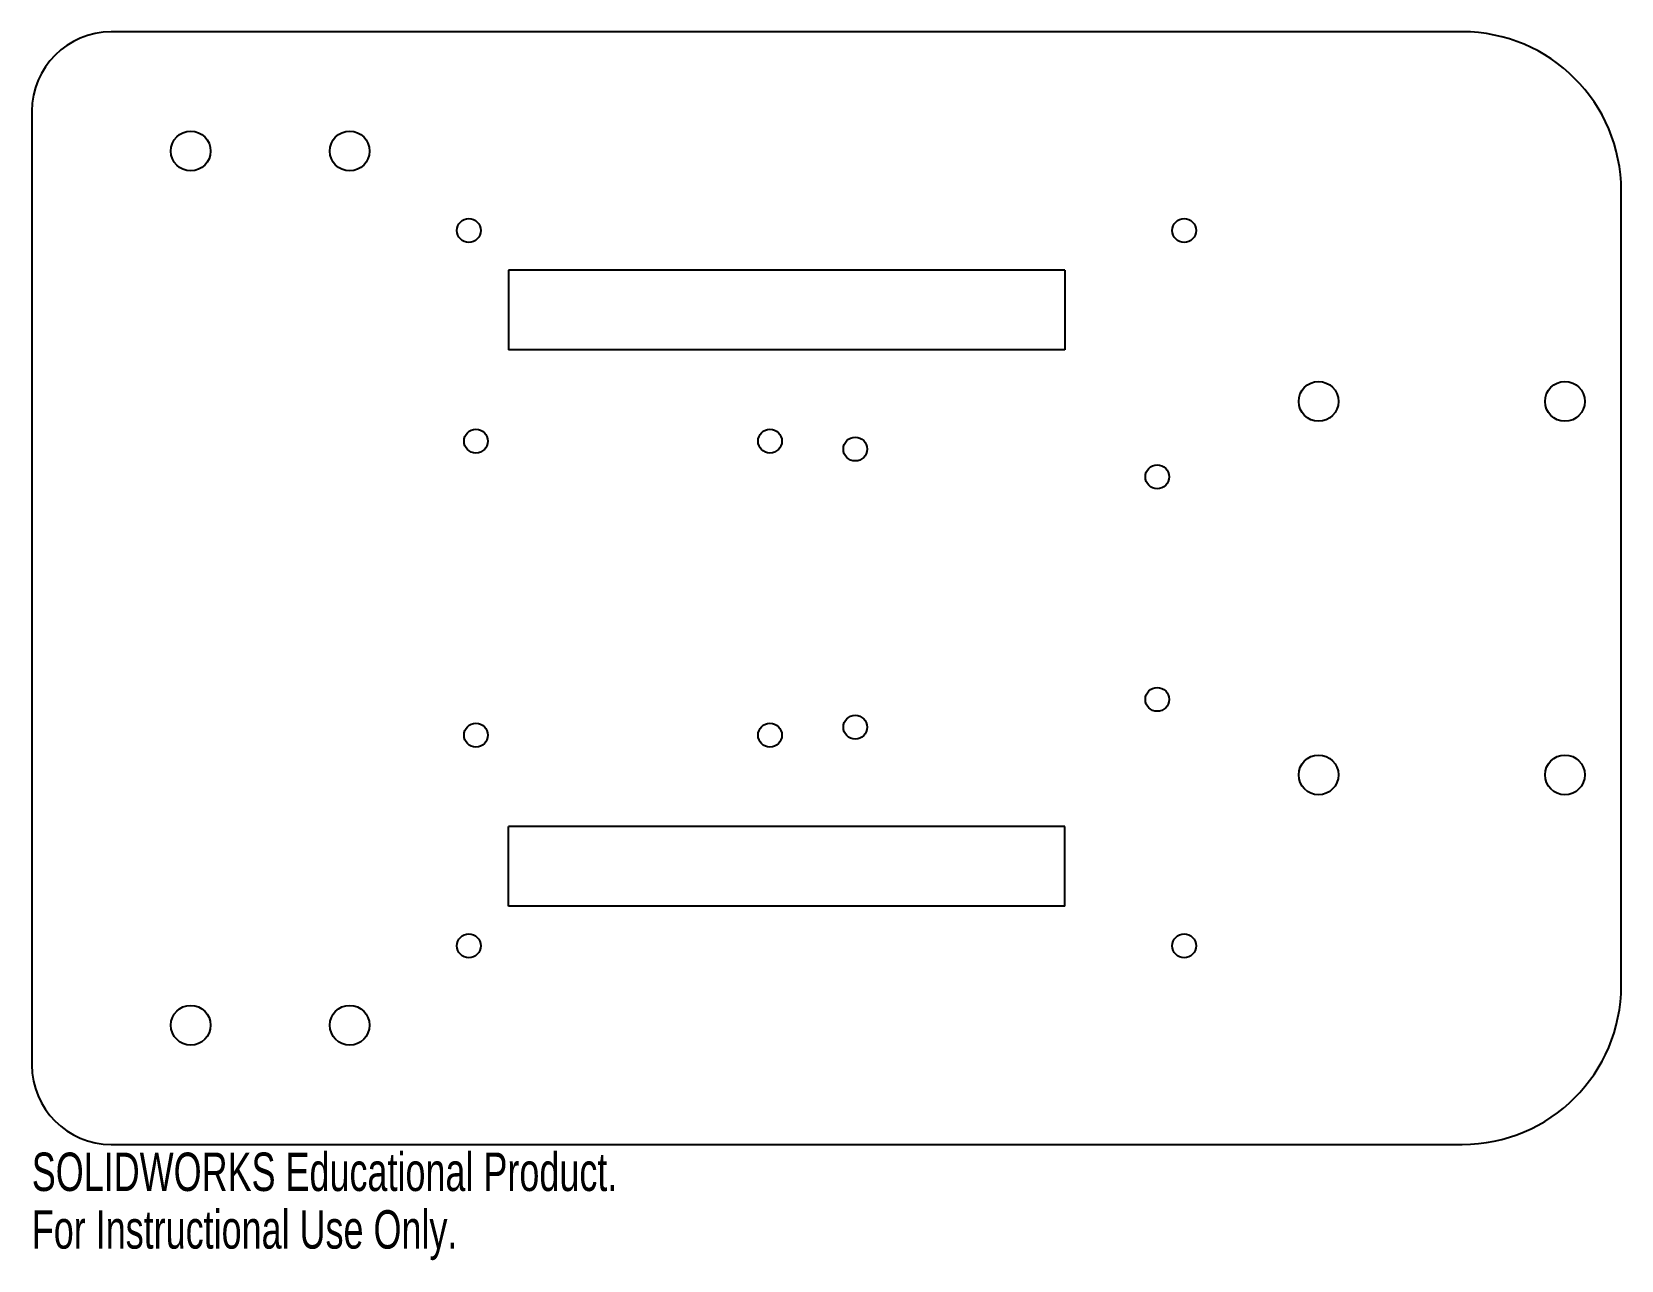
# Model space of a CAD drawing. Header units: millimetres. Extents: x -100 to 100, y -85 to 70.
import ezdxf

# ---------------------------------------------------------------- set-up
doc = ezdxf.new("R2010")
doc.units = ezdxf.units.MM
doc.styles.add('SLDTEXTSTYLE0', font='TXT', dxfattribs={"width": 0.7})

msp = doc.modelspace()

# ---------------------------------------------------------------- linework, layer by layer
at = {"color": 7, "linetype": 'Continuous', "lineweight": 25}
for p, q in [((80, 70), (-90, 70)), ((-100, 60), (-100, -60)), ((100, -50), (100, 50)), ((-40, 40), (-40, 30)), ((30, 40), (-40, 40)), ((30, 40), (30, 30)), ((30, 30), (-40, 30)), ((30, -30), (-40, -30)), ((-40, -40), (-40, -30)), ((30, -40), (30, -30)), ((30, -40), (-40, -40)), ((-90, -70), (80, -70))]:
    msp.add_line(p, q, dxfattribs=at)
for centre, radius in [((-80, 55), 2.5), ((-60, 55), 2.5), ((-45, 45), 1.5), ((45, 45), 1.5), ((61.92, 23.5), 2.5), ((92.92, 23.5), 2.5), ((-44.11, 18.5), 1.5), ((-7.11, 18.5), 1.5), ((3.62, 17.5), 1.5), ((41.62, 14), 1.5), ((41.62, -14), 1.5), ((3.62, -17.5), 1.5), ((-44.11, -18.5), 1.5), ((-7.11, -18.5), 1.5), ((61.92, -23.5), 2.5), ((92.92, -23.5), 2.5), ((-45, -45), 1.5), ((45, -45), 1.5), ((-80, -55), 2.5), ((-60, -55), 2.5)]:
    msp.add_circle(centre, radius, dxfattribs=at)
for centre, radius, start, end in [((-90, 60), 10, 90, 180), ((80, 50), 20, 0, 90), ((80, -50), 20, 270, 0), ((-90, -60), 10, 180, 270)]:
    msp.add_arc(centre, radius, start, end, dxfattribs=at)

# ---------------------------------------------------------------- texts
at = {"color": 7, "linetype": 'Continuous', "char_height": 4.8336, "attachment_point": 1, "style": 'SLDTEXTSTYLE0'}
for s, insert in [('SOLIDWORKS Educational Product.', (-100, -71.02)), ('For Instructional Use Only.', (-100, -78.27))]:
    msp.add_mtext(s, dxfattribs=dict(at, insert=insert))

doc.saveas('drawing.dxf')
